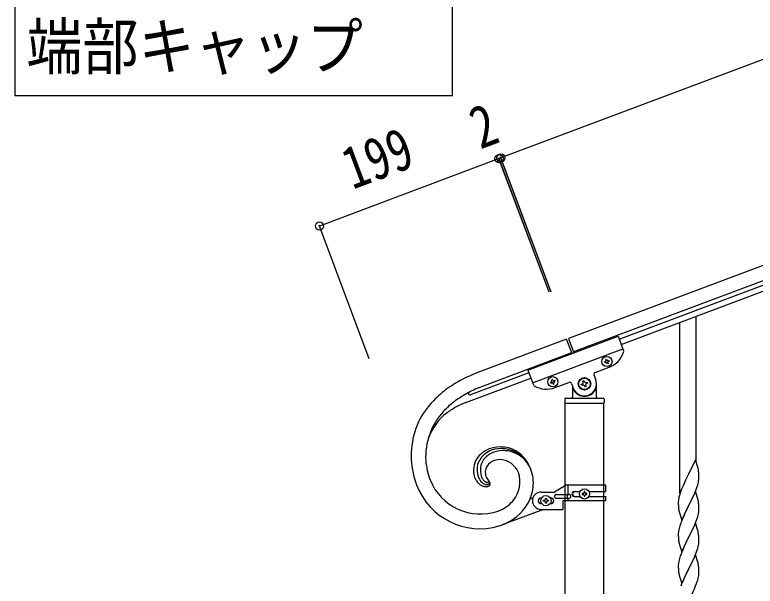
# Model space of a CAD drawing. Units: millimetres, scale not verified. Extents: x -4015 to 4015, y -2862 to 2860.
# Drawn here: x -12 to 757, y 1200 to 1793 of the extents above; entities that cross this region are included whole.
import ezdxf
from ezdxf.enums import TextEntityAlignment as Align

# ---------------------------------------------------------------- set-up
doc = ezdxf.new("R2010")
doc.units = ezdxf.units.MM
doc.header["$LTSCALE"] = 10
doc.layers.add('0-3_YKK_A1', color=4, linetype='Continuous')
doc.layers.add('0-4_YKK_D', color=6, linetype='Continuous')
doc.styles.add('ＭＳ ゴシック', font='')
doc.styles.get('ＭＳ ゴシック').set_extended_font_data('MS Gothic')

msp = doc.modelspace()

# ---------------------------------------------------------------- linework, layer by layer
at = {"layer": '0-3_YKK_A1'}
for p, q in [((1413.65, 1776.18), (563.11, 1457.16)), ((1418.91, 1762.13), (568.37, 1443.11)), ((615.66, 1456.57), (1322.01, 1721.51)), ((617.76, 1450.96), (1324.11, 1715.89)), ((695.69, 1329.15), (695.69, 1479.71)), ((678.69, 1296.23), (678.69, 1473.32)), ((561.23, 1456.58), (470.59, 1422.51)), ((520.93, 1424.38), (614.56, 1459.49)), ((566.86, 1441.6), (561.23, 1456.58)), ((563.11, 1457.16), (568.68, 1442.29)), ((614.56, 1459.49), (620.29, 1444.22)), ((525.85, 1411.27), (619.48, 1446.39)), ((601.86, 1432.32), (600.96, 1431.98)), ((604.22, 1434.23), (605.11, 1434.57)), ((520.93, 1424.38), (526.66, 1409.1)), ((590.81, 1421.75), (605.32, 1427.19)), ((456.5, 1390.57), (524.15, 1416)), ((522.06, 1421.56), (461.36, 1398.75)), ((591.39, 1414.49), (589.64, 1419.17)), ((468.62, 1405.53), (475.87, 1408.47)), ((545.34, 1412.15), (544.44, 1411.81)), ((548.37, 1412.26), (549.27, 1412.6)), ((549.14, 1406.12), (563.65, 1411.56)), ((566.23, 1410.39), (567.98, 1405.71)), ((567.19, 1407.83), (567.19, 1396.1)), ((578.07, 1408.79), (576.83, 1408.32)), ((581.31, 1411.41), (582.55, 1411.88)), ((592.19, 1396.1), (592.19, 1410.1)), ((459.92, 1401.34), (459.94, 1401.36)), ((460.03, 1401.42), (460.15, 1401.49)), ((568.19, 1403.1), (568.46, 1403.1)), ((591.19, 1403.1), (590.91, 1403.1)), ((559.19, 1394.1), (559.19, 1390.6)), ((560.19, 1395.1), (599.19, 1395.1)), ((600.19, 1394.1), (600.19, 1390.6)), ((559.44, 1390.1), (559.44, 802.39)), ((559.44, 1390.1), (599.94, 1390.1)), ((559.69, 1390.1), (599.69, 1390.1)), ((599.94, 801.6), (599.94, 1390.1)), ((472.52, 1314.4), (472.87, 1313.4)), ((472.52, 1314.4), (472.87, 1313.4)), ((480.76, 1308.86), (480.58, 1309.08)), ((560.88, 1304.79), (548.75, 1297.79)), ((601.75, 1304.79), (560.88, 1304.79)), ((562.78, 1295.29), (562.78, 1304.79)), ((601.75, 1298.29), (601.75, 1304.79)), ((523.39, 1290.66), (526.27, 1291.74)), ((534.75, 1297.79), (548.75, 1297.79)), ((535.39, 1291.79), (534.75, 1291.79)), ((544.12, 1291.79), (544.75, 1291.79)), ((550.55, 1295.29), (563.63, 1295.29)), ((562.23, 1291.29), (562.23, 1295.29)), ((569.16, 1298.29), (575.08, 1298.29)), ((569.16, 1293.29), (575.08, 1293.29)), ((578.31, 1296.28), (577.35, 1296.28)), ((581.19, 1295.32), (582.15, 1295.32)), ((584.43, 1298.29), (601.75, 1298.29)), ((584.43, 1293.29), (601.75, 1293.29)), ((601.75, 1288.79), (601.75, 1293.29)), ((535.39, 1285.79), (534.75, 1285.79)), ((538.31, 1288.31), (537.35, 1288.31)), ((541.19, 1289.27), (542.15, 1289.27)), ((544.12, 1285.79), (544.75, 1285.79)), ((550.55, 1291.29), (563.63, 1291.29)), ((557.25, 1288.79), (557.25, 1279.79)), ((601.75, 1288.79), (557.25, 1288.79)), ((562.78, 1288.79), (562.78, 1291.29)), ((491.82, 1278.72), (490.13, 1278.04)), ((537.05, 1279.76), (494.19, 1263.66)), ((534.75, 1279.79), (557.25, 1279.79)), ((491.12, 1262.58), (494.19, 1263.66)), ((491.12, 1262.58), (494.19, 1263.66)), ((677.49, 1247.67), (677.63, 1246.69)), ((677.49, 1214.81), (677.63, 1213.82))]:
    msp.add_line(p, q, dxfattribs=at)
msp.add_lwpolyline([(-11.7, 1911.79), (-11.7, 1709.24), (442.86, 1709.24), (442.86, 1911.79)], close=True, dxfattribs=at)
for points in [[(468.62, 1405.53), (475.87, 1408.47), (566.5, 1442.54)], [(600.96, 1431.98), (600.62, 1432.88), (601.52, 1433.22)], [(602.08, 1434.46), (601.74, 1435.35), (602.64, 1435.69), (602.98, 1434.79)], [(603.99, 1432.1), (604.33, 1431.2), (603.43, 1430.86), (603.09, 1431.76)], [(605.11, 1434.57), (605.45, 1433.67), (604.55, 1433.33)], [(546.8, 1413.72), (546.46, 1414.62), (545.57, 1414.28), (545.9, 1413.38)], [(544.44, 1411.81), (544.78, 1410.91), (545.68, 1411.25)], [(546.91, 1410.69), (547.25, 1409.79), (548.15, 1410.13), (547.81, 1411.02)], [(549.27, 1412.6), (548.94, 1413.5), (548.04, 1413.16)], [(576.83, 1408.32), (576.37, 1409.56), (577.6, 1410.02)], [(578.37, 1411.72), (577.91, 1412.96), (579.15, 1413.42), (579.61, 1412.19)], [(581, 1408.48), (581.46, 1407.24), (580.23, 1406.78), (579.77, 1408.01)], [(582.55, 1411.88), (583.01, 1410.64), (581.77, 1410.18)], [(695.09, 1331.17), (687.86, 1316.31), (687.52, 1315.64), (684.7, 1310), (683.14, 1306.72), (682.03, 1304.25), (680.56, 1300.73), (679.79, 1298.7)], [(697.82, 1321.63), (697.6, 1322.57), (697.35, 1323.53), (695.09, 1331.17)], [(698.56, 1311.85), (698.58, 1312.65), (698.58, 1313.79), (698.53, 1315.52), (698.47, 1316.77), (698.36, 1318.18)], [(479.61, 1308.03), (479.65, 1308.05), (479.69, 1308.06)], [(479.61, 1308.03), (479.65, 1308.05), (479.69, 1308.06)], [(479.94, 1308.2), (479.97, 1308.22), (480.06, 1308.28)], [(479.94, 1308.2), (479.97, 1308.22), (480.06, 1308.28)], [(697.67, 1306.5), (698, 1307.91), (698.27, 1309.28), (698.46, 1310.59)], [(678.12, 1277.19), (678.37, 1276.23), (680.64, 1268.59), (687.86, 1283.44), (688.03, 1283.77), (689.75, 1287.16), (691.25, 1290.22), (692.37, 1292.56), (693.48, 1295.01), (694.55, 1297.52), (695.75, 1300.56), (696.48, 1302.57), (696.97, 1304.07)], [(577.35, 1296.28), (577.35, 1295.32), (578.31, 1295.32)], [(580.23, 1297.24), (580.23, 1298.2), (579.27, 1298.2), (579.27, 1297.24)], [(579.27, 1294.36), (579.27, 1293.4), (580.23, 1293.4), (580.23, 1294.36)], [(582.15, 1295.32), (582.15, 1296.28), (581.19, 1296.28)], [(678.76, 1295.69), (678.32, 1294.22), (677.83, 1292.31), (677.54, 1290.93), (677.32, 1289.6)], [(695.09, 1298.31), (687.86, 1283.44), (687.7, 1283.11), (684.91, 1277.58), (683.59, 1274.81), (683.14, 1273.85), (681.39, 1269.88), (680.36, 1267.35), (679.79, 1265.83)], [(697.82, 1288.77), (697.6, 1289.7), (697.35, 1290.66), (695.09, 1298.31)], [(537.35, 1288.31), (537.35, 1289.27), (538.31, 1289.27)], [(539.27, 1290.23), (539.27, 1291.19), (540.23, 1291.19), (540.23, 1290.23)], [(540.23, 1287.35), (540.23, 1286.39), (539.27, 1286.39), (539.27, 1287.35)], [(542.15, 1289.27), (542.15, 1288.31), (541.19, 1288.31)], [(677.19, 1288.32), (677.15, 1287.51), (677.14, 1287.11), (677.16, 1285.25), (677.19, 1284.24), (677.24, 1283.3), (677.34, 1281.86), (677.49, 1280.54), (677.63, 1279.55)], [(678.12, 1244.32), (678.44, 1243.12), (680.64, 1235.72), (687.86, 1250.58), (688.03, 1250.91), (689.75, 1254.29), (691.25, 1257.35), (692.37, 1259.7), (693.91, 1263.14), (694.76, 1265.15), (696.13, 1268.7), (696.81, 1270.7), (697.27, 1272.18), (697.79, 1274.11), (698.1, 1275.5), (698.34, 1276.86), (698.5, 1278.15), (698.56, 1278.98), (698.58, 1279.78), (698.58, 1280.93), (698.53, 1282.65), (698.47, 1283.9), (698.36, 1285.31)], [(695.09, 1265.43), (687.86, 1250.58), (687.52, 1249.9), (684.7, 1244.26), (683.36, 1241.46), (682.03, 1238.52), (680.76, 1235.5), (679.97, 1233.47), (679.25, 1231.45), (678.46, 1228.97), (677.94, 1227.05), (677.63, 1225.65), (677.39, 1224.3), (677.23, 1223), (677.17, 1222.17), (677.14, 1221.37), (677.16, 1219.51), (677.19, 1218.5), (677.24, 1217.56), (677.32, 1216.4)], [(678.76, 1262.83), (678.32, 1261.36), (677.94, 1259.92), (677.63, 1258.52), (677.39, 1257.17), (677.23, 1255.87), (677.17, 1255.04), (677.14, 1254.24), (677.16, 1252.38), (677.19, 1251.37), (677.24, 1250.43), (677.32, 1249.27)], [(697.82, 1255.89), (697.6, 1256.83), (697.35, 1257.79), (695.09, 1265.43)], [(678.12, 1211.45), (678.37, 1210.5), (678.44, 1210.25), (680.64, 1202.85), (687.86, 1217.71), (688.03, 1218.04), (690.81, 1223.58), (691.92, 1225.88), (692.59, 1227.31), (693.91, 1230.27), (694.76, 1232.29), (696.13, 1235.83), (696.81, 1237.83), (697.27, 1239.31), (697.79, 1241.24), (698.1, 1242.63), (698.34, 1243.99), (698.5, 1245.28), (698.56, 1246.11), (698.58, 1246.91), (698.58, 1248.06), (698.53, 1249.78), (698.47, 1251.03), (698.36, 1252.44)], [(695.09, 1232.57), (687.86, 1217.71), (687.7, 1217.38), (684.7, 1211.39), (683.36, 1208.59), (682.03, 1205.65), (680.56, 1202.12), (679.79, 1200.09)], [(697.82, 1223.03), (697.6, 1223.97), (697.35, 1224.92), (695.09, 1232.57)], [(677.91, 1179.52), (678.12, 1178.58), (678.44, 1177.38), (680.64, 1169.98), (687.86, 1184.84), (688.03, 1185.17), (692.59, 1194.44), (693.91, 1197.4), (695.17, 1200.43), (696.13, 1202.96), (696.81, 1204.97), (697.27, 1206.44), (697.79, 1208.37), (698.1, 1209.77), (698.34, 1211.12), (698.5, 1212.41), (698.56, 1213.24), (698.58, 1214.04), (698.58, 1215.19), (698.53, 1216.92), (698.47, 1218.16), (698.36, 1219.57)]]:
    msp.add_lwpolyline(points, dxfattribs=at)
for centre, radius in [((603.04, 1433.28), 5.3), ((546.86, 1412.2), 5.3), ((579.69, 1410.1), 6.5), ((579.69, 1410.1), 6), ((579.75, 1295.8), 5.3), ((539.75, 1288.79), 5.3)]:
    msp.add_circle(centre, radius, dxfattribs=at)
for centre, radius, start, end in [((596.54, 1450.6), 25, 290.56, 342.06005), ((618.42, 1443.51), 2, 342.06005, 20.56), ((601.18, 1434.12), 0.96, 290.56, 20.56), ((602.19, 1431.42), 0.96, 20.56, 110.56), ((603.88, 1435.13), 0.96, 200.56, 290.56), ((604.89, 1432.43), 0.96, 110.56, 200.56), ((552.05, 1214.86), 223.06, 111.41935, 116.0024), ((552.05, 1214.86), 223.06, 111.41931, 116.00237), ((527.96, 1274.51), 158.94, 117.62465, 124.49808), ((527.96, 1274.51), 158.94, 117.62465, 124.49808), ((579.69, 1410.1), 12.5, 200.56, 20.56), ((591.51, 1419.87), 2, 110.56, 200.56), ((528.54, 1409.8), 2, 200.56, 239.05995), ((540.36, 1429.53), 25, 239.05995, 290.56), ((545, 1413.05), 0.96, 290.56, 20.56), ((546.02, 1410.35), 0.96, 20.56, 110.56), ((547.7, 1414.06), 0.96, 200.56, 290.56), ((548.71, 1411.36), 0.96, 110.56, 200.56), ((564.36, 1409.69), 2, 20.56, 110.56), ((577.14, 1411.26), 1.32, 290.56, 20.56), ((578.53, 1407.55), 1.32, 20.56, 110.56), ((580.85, 1412.65), 1.32, 200.56, 290.56), ((582.24, 1408.94), 1.32, 110.56, 200.56), ((511, 1304.91), 124.33, 125.99222, 135.15466), ((511, 1304.91), 124.33, 125.99203, 135.15447), ((544.58, 1238.56), 183.43, 114.4606, 119.04365), ((544.58, 1238.56), 183.43, 114.4606, 119.04365), ((460.85, 1400.15), 1.52, 139.74474, 200.18304), ((460.83, 1400.15), 1.5, 200.59996, 290.60004), ((461.27, 1399.71), 2.12, 133.48077, 138.06382), ((462.07, 1398.68), 3.42, 129.07981, 131.37156), ((461.44, 1399.24), 2.6, 122.82105, 125.11281), ((568.19, 1402.1), 1, 90, 180), ((568.46, 1402.6), 0.5, 33.74899, 90), ((579.69, 1410.1), 13, 213.74899, 326.25101), ((590.91, 1402.6), 0.5, 90, 146.25101), ((591.19, 1402.1), 1, 0, 90), ((493.58, 1326.21), 97, 136.81468, 152.83137), ((493.58, 1326.21), 97, 136.81468, 152.83137), ((519.68, 1296.58), 121.18, 128.48224, 135.35567), ((519.68, 1296.58), 121.18, 128.48195, 135.35538), ((543.4, 1254.62), 168.96, 121.33736, 125.92041), ((543.4, 1254.62), 168.96, 121.33736, 125.92041), ((560.19, 1394.1), 1, 90, 180), ((566.19, 1396.1), 1, 270, 0), ((593.19, 1396.1), 1, 180, 270), ((599.19, 1394.1), 1, 0, 90), ((495.12, 1298.28), 100.36, 118.47452, 125.34796), ((502.86, 1273.18), 126.22, 111.54586, 116.12892), ((559.69, 1390.6), 0.5, 180, 270), ((599.69, 1390.6), 0.5, 270, 0), ((485.98, 1333.67), 71.2, 137.53262, 182.77235), ((485.98, 1333.67), 71.2, 137.53262, 182.77235), ((472.6, 1333.82), 58.38, 127.50169, 160.77014), ((485.91, 1335.47), 86.08, 155.98917, 194.58135), ((485.91, 1335.47), 86.08, 155.98917, 194.58135), ((491.16, 1315.84), 28.63, 111.10226, 136.21146), ((493.86, 1313.94), 29.21, 111.14254, 127.15923), ((498.83, 1306.43), 35.28, 112.00672, 121.16916), ((498.83, 1306.43), 35.28, 112.00693, 121.16937), ((492.42, 1311.14), 33.47, 54.07697, 110.22195), ((494.22, 1309.83), 33.2, 86.31872, 109.16109), ((495.47, 1309.97), 30.8, 21.48331, 108.68894), ((495.42, 1309.8), 30.95, 21.29478, 108.50042), ((492.27, 1309.04), 34.16, 20.56175, 83.13073), ((487.96, 1308.34), 38.4, 32.85622, 51.1519), ((499.51, 1339.37), 85.14, 186.16915, 199.90367), ((499.51, 1339.37), 85.14, 186.16915, 199.90367), ((488.53, 1319.6), 24.15, 138.33673, 181.3686), ((490.19, 1319.63), 22.46, 128.45947, 158.08712), ((491.32, 1320.35), 19.72, 145.76042, 197.57147), ((491.32, 1320.35), 19.72, 145.75925, 197.57031), ((493.87, 1316.82), 23.86, 123.89597, 142.19166), ((493.87, 1316.82), 23.86, 123.8954, 142.19108), ((498.06, 1301), 31.8, 112.32218, 116.90523), ((498.07, 1301), 31.8, 112.32186, 116.90491), ((492.21, 1311.6), 19.83, 85.46079, 108.30316), ((491.37, 1310.25), 21.24, 21.33874, 86.02738), ((490.15, 1320.94), 21.96, 161.19503, 199.78721), ((488.83, 1318.23), 12.16, 135.70523, 189.68816), ((488.83, 1318.23), 12.16, 135.70687, 189.6898), ((492.89, 1313.33), 18.49, 119.88533, 133.61985), ((492.89, 1313.33), 18.49, 119.88605, 133.62058), ((472.73, 1300.82), 55.31, 21.67775, 30.84019), ((488.51, 1321.21), 24.22, 185.18437, 198.91889), ((495.33, 1320.77), 19.04, 193.95025, 203.11269), ((495.33, 1320.77), 19.04, 193.94648, 203.10892), ((482.61, 1308.29), 30.15, 320.44699, 18.74386), ((483.37, 1306.66), 43.29, 354.58152, 19.69071), ((483.37, 1306.66), 43.29, 354.58152, 19.69071), ((656.35, 1312.93), 42.37, 9.56725, 11.859), ((653.5, 1313.32), 45.12, 6.17603, 8.46779), ((621.27, 1379.85), 228.42, 196.80657, 199.09832), ((621.27, 1379.85), 228.42, 196.80657, 199.09832), ((471.78, 1331.32), 56.35, 201.80274, 289.00838), ((471.78, 1331.32), 56.35, 201.80295, 289.00859), ((486.61, 1321.42), 22.51, 200.9841, 210.14654), ((483.57, 1320.25), 19.3, 211.68275, 223.13237), ((490.65, 1321.93), 22.79, 201.7138, 208.58723), ((481.34, 1319.18), 16.95, 225.64138, 237.091), ((485.04, 1319.61), 16.77, 210.79588, 219.95832), ((483.1, 1318.76), 14.74, 222.29227, 231.45471), ((484.28, 1317.86), 12.25, 201.32659, 217.34328), ((484.28, 1317.86), 12.25, 201.3299, 217.3466), ((482.03, 1318.64), 14, 234.53834, 241.41177), ((483.1, 1317.51), 11.11, 219.58972, 228.75216), ((483.1, 1317.51), 11.11, 219.58972, 228.75216), ((483.59, 1318.97), 12.55, 231.4664, 236.04945), ((483.6, 1318.97), 12.55, 231.45684, 236.03989), ((481.55, 1316.88), 9.69, 239.15206, 243.73511), ((481.55, 1316.88), 9.69, 239.16325, 243.7463), ((480.19, 1314.89), 7.31, 246.44369, 251.02675), ((480.19, 1314.89), 7.31, 246.44369, 251.02675), ((504.65, 1326.86), 30.07, 206.82274, 211.4058), ((504.65, 1326.86), 30.07, 206.82274, 211.4058), ((480.11, 1315.75), 8.1, 253.54638, 255.83813), ((480.11, 1315.75), 8.1, 253.54638, 255.83813), ((479.58, 1315.34), 7.58, 258.93109, 261.22285), ((479.58, 1315.33), 7.58, 258.91189, 261.20364), ((479.06, 1314.9), 7.08, 264.84281, 267.13457), ((479.06, 1314.89), 7.08, 264.82596, 267.11771), ((478.69, 1311.14), 3.31, 270.28375, 274.8668), ((478.69, 1311.13), 3.31, 270.27036, 274.85341), ((478.59, 1310.54), 2.73, 278.03434, 284.90777), ((478.59, 1310.54), 2.73, 278.03434, 284.90777), ((506.27, 1330.09), 33.19, 214.70995, 219.29301), ((506.27, 1330.09), 33.19, 214.70581, 219.28886), ((478.69, 1309.76), 1.96, 287.98908, 290.28083), ((478.69, 1309.76), 1.95, 287.98532, 290.27708), ((476.9, 1314.16), 6.71, 291.58944, 293.8812), ((476.9, 1314.16), 6.71, 291.58944, 293.8812), ((476.47, 1314.33), 7.04, 297.20464, 299.49639), ((476.47, 1314.33), 7.04, 297.21012, 299.50188), ((478.38, 1310.74), 2.98, 304.38596, 308.96902), ((477.09, 1312.49), 5.15, 305.21627, 307.50803), ((478.53, 1310.45), 2.67, 309.77051, 314.35356), ((478.79, 1310.14), 2.26, 310.39224, 314.97529), ((479.15, 1309.72), 1.71, 316.32636, 323.19979), ((479.15, 1309.72), 1.71, 316.32636, 323.19979), ((479.75, 1309.21), 0.923, 326.62007, 335.78251), ((479.63, 1309.28), 1.07, 326.91165, 333.78508), ((475.11, 1304.85), 6.92, 35.39952, 37.69127), ((480.37, 1308.94), 0.253, 333.0607, 31.35757), ((480.36, 1308.94), 0.262, 330.2717, 30.71001), ((477.55, 1306.77), 3.82, 26.18928, 33.06271), ((470.15, 1300.77), 13.34, 35.0426, 37.33436), ((479.4, 1307.65), 1.77, 321.05187, 15.0348), ((478.17, 1307.22), 3.07, 16.94531, 23.81874), ((474.59, 1304.24), 7.72, 28.23472, 32.81777), ((479.16, 1306.35), 2.65, 317.54551, 9.35657), ((475.04, 1304.81), 7.06, 21.29247, 25.87552), ((476.73, 1305.76), 5.15, 11.48965, 18.36308), ((667.14, 1313.85), 31.49, 354.07159, 356.36334), ((471.38, 1330.42), 70.65, 200.99444, 286.21757), ((471.38, 1330.42), 70.65, 200.99444, 286.21757), ((478.54, 1315.74), 12.56, 239.29947, 253.03399), ((477.78, 1314.46), 11.12, 254.85225, 266.30187), ((479.53, 1314.93), 9.55, 243.96756, 250.84099), ((478.98, 1314.29), 8.78, 252.82737, 259.7008), ((477.18, 1313.52), 10.15, 269.35411, 280.80373), ((478.38, 1312.35), 6.77, 261.78489, 268.65832), ((478.14, 1311.23), 5.65, 270.85501, 280.01745), ((476.44, 1313.84), 10.63, 284.39667, 288.97972), ((477.43, 1312.54), 7.07, 283.84605, 288.4291), ((476.52, 1313.66), 8.44, 291.83018, 294.12193), ((478.23, 1307.98), 4.51, 291.63858, 303.0882), ((476.37, 1312.85), 7.77, 297.58944, 299.88119), ((477.81, 1309.82), 4.44, 303.31468, 307.89773), ((478.77, 1308.37), 2.71, 310.74622, 317.61965), ((477.95, 1307.9), 4.6, 306.63556, 313.509), ((479.76, 1308.88), 47.13, 309.27453, 352.3064), ((479.76, 1308.88), 47.13, 309.27453, 352.3064), ((636.57, 1322.78), 63.23, 342.78424, 345.07599), ((534.75, 1288.79), 9, 90, 270), ((534.75, 1288.79), 3, 90, 270), ((544.75, 1288.79), 3, 270, 90), ((550.55, 1293.29), 2, 90, 270), ((563.63, 1293.29), 2, 270, 90), ((569.16, 1295.79), 2.5, 90, 270), ((569.91, 1295.79), 2.5, 90, 270), ((578.31, 1297.24), 0.96, 270, 0), ((578.31, 1294.36), 0.96, 0, 90), ((581.19, 1297.24), 0.96, 180, 270), ((581.19, 1294.36), 0.96, 90, 180), ((754.39, 1271.45), 79.42, 159.93435, 162.22611), ((475.65, 1315.15), 39.87, 295.23124, 320.34043), ((538.31, 1290.23), 0.96, 270, 0), ((538.31, 1287.35), 0.96, 0, 90), ((541.19, 1290.23), 0.96, 180, 270), ((541.19, 1287.35), 0.96, 90, 180), ((709.13, 1285.71), 32.04, 173.03232, 175.32407), ((656.23, 1280.06), 42.49, 9.53591, 11.82766), ((653.63, 1280.46), 45, 6.19632, 8.48807), ((465.38, 1341.35), 67.97, 291.35134, 293.64309), ((737, 1290.62), 60.39, 190.55951, 192.85127), ((470.83, 1322.77), 63.56, 291.56351, 307.5802), ((470.83, 1322.77), 63.56, 291.56351, 307.5802), ((754.39, 1238.58), 79.42, 159.93435, 162.22611), ((656.35, 1247.19), 42.37, 9.56725, 11.859), ((653.5, 1247.58), 45.12, 6.17603, 8.46779), ((717.27, 1252.72), 40.1, 184.93791, 187.22967), ((737, 1257.76), 60.39, 190.55951, 192.85127), ((656.35, 1214.32), 42.37, 9.56725, 11.859), ((717.15, 1219.85), 39.98, 184.9569, 187.24866), ((653.5, 1214.72), 45.12, 6.17603, 8.46779), ((737, 1224.89), 60.39, 190.55951, 192.85127)]:
    msp.add_arc(centre, radius, start, end, dxfattribs=at)
at = {"layer": '0-4_YKK_D'}
for p, q in [((1419.77, 1992.2), (492.83, 1644.53)), ((545.15, 1505.02), (492.48, 1645.46)), ((544.84, 1505.84), (492.53, 1645.36)), ((491, 1643.72), (304.67, 1573.83)), ((542.62, 1506.08), (490.64, 1644.65)), ((542.97, 1505.14), (490.65, 1644.66)), ((491.01, 1643.72), (492.88, 1644.42)), ((356.35, 1436.06), (304.32, 1574.77))]:
    msp.add_line(p, q, dxfattribs=at)
for centre in [(491, 1643.72), (491.01, 1643.72), (492.83, 1644.53), (492.88, 1644.42), (304.67, 1573.83)]:
    msp.add_circle(centre, 4.25, dxfattribs=at)

# ---------------------------------------------------------------- texts
at = {"layer": '0-3_YKK_A1', "style": 'ＭＳ ゴシック', "width": 0.9}
msp.add_text('端部キャップ', height=47.42, dxfattribs=at).set_placement((0.32, 1722.18), align=Align.BOTTOM_LEFT)
at = {"layer": '0-4_YKK_D', "style": 'ＭＳ ゴシック', "width": 0.8}
for s, rotation, p in [('2', 20.556, (476.08, 1640.79)), ('199', 20.56, (343.39, 1599.03))]:
    msp.add_text(s, height=43.99, rotation=rotation, dxfattribs=at).set_placement(p, align=Align.BOTTOM_LEFT)

doc.saveas('drawing.dxf')
